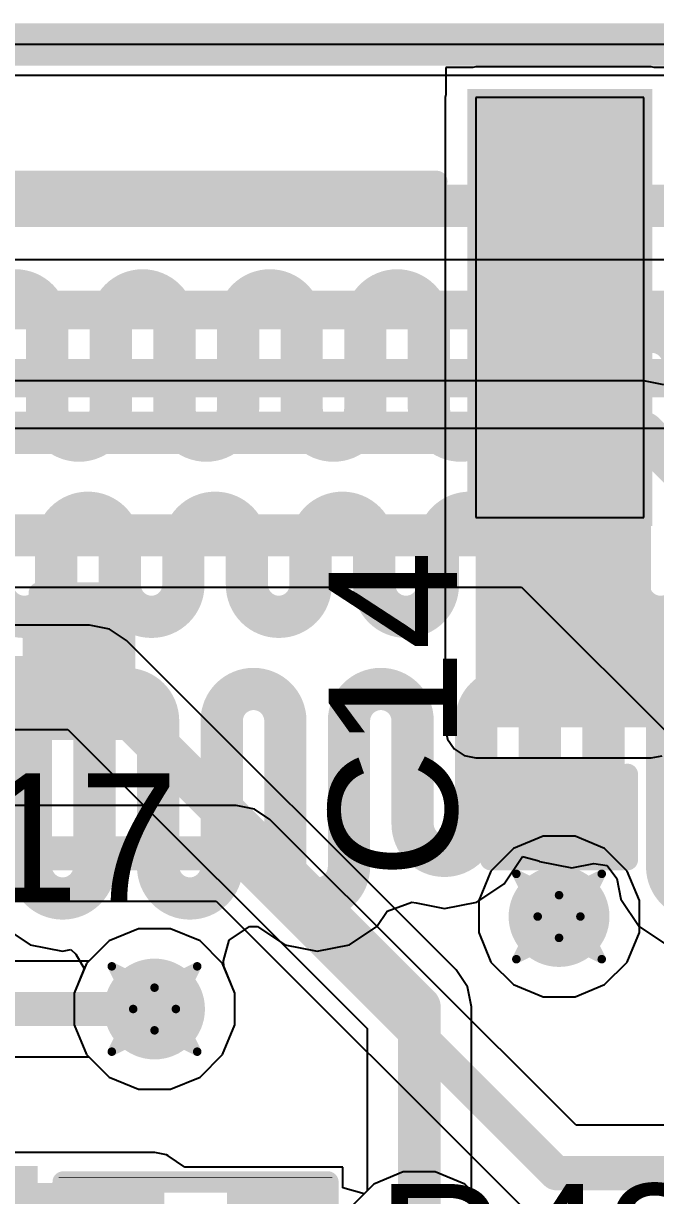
# Model space of a CAD drawing. Header units: inches. Extents: x -3 to 289, y -11 to 89.
# Drawn here: x 84.89 to 88.65, y 28.95 to 35.92 of the extents above; entities that cross this region are included whole.
import ezdxf

# ---------------------------------------------------------------- set-up
doc = ezdxf.new("R2010")
doc.units = ezdxf.units.IN
for name, color, linetype in [('Bottom Layer', 5, 'Continuous'), ('Drill Drawing', 1, 'Continuous'), ('Layer 1', 16, 'Continuous'), ('Layer 2', 76, 'Continuous'), ('Top Layer', 1, 'Continuous'), ('Top Overlay', 2, 'Continuous'), ('Top Paste', 8, 'Continuous'), ('Top Solder', 216, 'Continuous'), ('Via Holes', 16, 'Continuous')]:
    doc.layers.add(name, color=color, linetype=linetype)
doc.styles.add('Arial', font='', dxfattribs={"height": 0.2})
doc.styles.get('Arial').set_extended_font_data('Arial')

# ---------------------------------------------------------------- blocks, each defined once
blk = doc.blocks.new('SSSS711403_17')
at = {"layer": 'Top Layer'}
blk.add_hatch(color=1, dxfattribs=at).paths.add_polyline_path([(-2.5, 3.125), (-1.5, 3.125), (-1.5, 0.625), (-2.5, 0.625)])
at = {"layer": 'Top Solder'}
blk.add_hatch(color=216, dxfattribs=at).paths.add_polyline_path([(-2.5508, 3.1758), (-1.4492, 3.1758), (-1.4492, 0.5742), (-2.5508, 0.5742)])
at = {"layer": 'Top Overlay'}
blk.add_lwpolyline([(1.2689, 1.125, 0.127, 0.127, 0), (-1.2689, 1.125, 0.127, 0.127, 0)], format="xyseb", dxfattribs=at)
blk.add_lwpolyline([(-1.3006, 1.125, 0.0635, 0.0635, 1), (-1.2371, 1.125, 0.0635, 0.0635, 1)], format="xyseb", close=True, dxfattribs=at)
at = {"layer": 'Top Paste'}
for p, q in [((-2.5, 3.1249), (-2.5, 3.1249)), ((-2.5, 3.1249), (-2.5, 0.6249)), ((-1.5, 3.1249), (-2.5, 3.1249)), ((-1.5, 0.6249), (-1.5, 3.1249)), ((-2.5, 0.6249), (-1.5, 0.6249))]:
    blk.add_line(p, q, dxfattribs=at)
blk = doc.blocks.new('R___0402_26')
at = {"layer": 'Top Layer'}
for points in [[(-0.6985, -0.3175), (-0.6985, 0.3175), (-0.2413, 0.3175), (-0.2413, -0.3175)], [(0.2413, -0.3175), (0.2413, 0.3175), (0.6985, 0.3175), (0.6985, -0.3175)]]:
    blk.add_hatch(color=1, dxfattribs=at).paths.add_polyline_path(points)
at = {"layer": 'Top Paste'}
for points in [[(-0.6985, -0.3175), (-0.6985, 0.3175), (-0.2413, 0.3175), (-0.2413, -0.3175)], [(0.2413, -0.3175), (0.2413, 0.3175), (0.6985, 0.3175), (0.6985, -0.3175)]]:
    blk.add_hatch(color=8, dxfattribs=at).paths.add_polyline_path(points)
at = {"layer": 'Top Solder'}
for points in [[(-0.7535, -0.3725), (-0.7535, 0.3725), (-0.1863, 0.3725), (-0.1863, -0.3725)], [(0.1863, -0.3725), (0.1863, 0.3725), (0.7535, 0.3725), (0.7535, -0.3725)]]:
    blk.add_hatch(color=216, dxfattribs=at).paths.add_polyline_path(points)
at = {"layer": 'Top Overlay'}
for points in [[(-0.7874, 0.4064, 0.127, 0.127, 0), (-0.7874, -0.4064, 0.127, 0.127, 0)], [(0.7874, 0.4064, 0.127, 0.127, 0), (-0.7874, 0.4064, 0.127, 0.127, 0)], [(0.7874, 0.4064, 0.127, 0.127, 0), (0.7874, -0.4064, 0.127, 0.127, 0)], [(0.7874, -0.4064, 0.127, 0.127, 0), (-0.7874, -0.4064, 0.127, 0.127, 0)], [(0.8128, -0.4318, 0.00323, 0.00323, 0), (-0.8128, -0.4318, 0.00323, 0.00323, 0)]]:
    blk.add_lwpolyline(points, format="xyseb", dxfattribs=at)
for points in [[(-0.8191, 0.4064, 0.0635, 0.0635, 1), (-0.7556, 0.4064, 0.0635, 0.0635, 1)], [(-0.8191, 0.4064, 0.0635, 0.0635, 1), (-0.7556, 0.4064, 0.0635, 0.0635, 1)], [(0.7556, 0.4064, 0.0635, 0.0635, 1), (0.8191, 0.4064, 0.0635, 0.0635, 1)], [(0.7556, 0.4064, 0.0635, 0.0635, 1), (0.8191, 0.4064, 0.0635, 0.0635, 1)], [(-0.8191, -0.4064, 0.0635, 0.0635, 1), (-0.7556, -0.4064, 0.0635, 0.0635, 1)], [(-0.8191, -0.4064, 0.0635, 0.0635, 1), (-0.7556, -0.4064, 0.0635, 0.0635, 1)], [(0.7556, -0.4064, 0.0635, 0.0635, 1), (0.8191, -0.4064, 0.0635, 0.0635, 1)], [(0.7556, -0.4064, 0.0635, 0.0635, 1), (0.8191, -0.4064, 0.0635, 0.0635, 1)], [(-0.8136, -0.4318, 0.00161, 0.00161, 1), (-0.812, -0.4318, 0.00161, 0.00161, 1)], [(0.812, -0.4318, 0.00161, 0.00161, 1), (0.8136, -0.4318, 0.00161, 0.00161, 1)]]:
    blk.add_lwpolyline(points, format="xyseb", close=True, dxfattribs=at)
blk = doc.blocks.new('IND_0603__1608_M_______89')
at = {"layer": 'Top Layer'}
for points in [[(-1, 0.4), (-0.4, 0.4), (-0.4, -0.4), (-1, -0.4)], [(0.4, 0.4), (1, 0.4), (1, -0.4), (0.4, -0.4)]]:
    blk.add_hatch(color=1, dxfattribs=at).paths.add_polyline_path(points)
at = {"layer": 'Top Paste'}
for points in [[(-1, 0.4), (-0.4, 0.4), (-0.4, -0.4), (-1, -0.4)], [(0.4, 0.4), (1, 0.4), (1, -0.4), (0.4, -0.4)]]:
    blk.add_hatch(color=8, dxfattribs=at).paths.add_polyline_path(points)
at = {"layer": 'Top Solder'}
for points in [[(-1.1016, 0.5016), (-0.2984, 0.5016), (-0.2984, -0.5016), (-1.1016, -0.5016)], [(0.2984, 0.5016), (1.1016, 0.5016), (1.1016, -0.5016), (0.2984, -0.5016)]]:
    blk.add_hatch(color=216, dxfattribs=at).paths.add_polyline_path(points)
at = {"layer": 'Top Overlay'}
for points in [[(-0.2032, 0.4572, 0.127, 0.127, 0), (0.2286, 0.4572, 0.127, 0.127, 0)], [(-0.2032, -0.4572, 0.127, 0.127, 0), (0.2286, -0.4572, 0.127, 0.127, 0)]]:
    blk.add_lwpolyline(points, format="xyseb", dxfattribs=at)
for points in [[(-0.2349, 0.4572, 0.0635, 0.0635, 1), (-0.1714, 0.4572, 0.0635, 0.0635, 1)], [(0.1968, 0.4572, 0.0635, 0.0635, 1), (0.2604, 0.4572, 0.0635, 0.0635, 1)], [(-0.2349, -0.4572, 0.0635, 0.0635, 1), (-0.1714, -0.4572, 0.0635, 0.0635, 1)], [(0.1968, -0.4572, 0.0635, 0.0635, 1), (0.2604, -0.4572, 0.0635, 0.0635, 1)]]:
    blk.add_lwpolyline(points, format="xyseb", close=True, dxfattribs=at)
blk = doc.blocks.new('C___0402_136')
at = {"layer": 'Top Layer'}
for points in [[(-0.6985, -0.3175), (-0.6985, 0.3175), (-0.2413, 0.3175), (-0.2413, -0.3175)], [(0.2413, -0.3175), (0.2413, 0.3175), (0.6985, 0.3175), (0.6985, -0.3175)]]:
    blk.add_hatch(color=1, dxfattribs=at).paths.add_polyline_path(points)
at = {"layer": 'Top Paste'}
for points in [[(-0.6985, -0.3175), (-0.6985, 0.3175), (-0.2413, 0.3175), (-0.2413, -0.3175)], [(0.2413, -0.3175), (0.2413, 0.3175), (0.6985, 0.3175), (0.6985, -0.3175)]]:
    blk.add_hatch(color=8, dxfattribs=at).paths.add_polyline_path(points)
at = {"layer": 'Top Solder'}
for points in [[(-0.7585, -0.3775), (-0.7585, 0.3775), (-0.1813, 0.3775), (-0.1813, -0.3775)], [(0.1813, -0.3775), (0.1813, 0.3775), (0.7585, 0.3775), (0.7585, -0.3775)]]:
    blk.add_hatch(color=216, dxfattribs=at).paths.add_polyline_path(points)
at = {"layer": 'Top Overlay'}
for points in [[(-0.2794, 0.4064, 0.127, 0.127, 0), (-0.7874, 0.4064, 0.127, 0.127, 0)], [(-0.7874, 0.4064, 0.127, 0.127, 0), (-0.7874, -0.4064, 0.127, 0.127, 0)], [(0.7874, 0.4064, 0.127, 0.127, 0), (0.2794, 0.4064, 0.127, 0.127, 0)], [(0.7874, 0.4064, 0.127, 0.127, 0), (0.7874, -0.4064, 0.127, 0.127, 0)], [(-0.2794, -0.4064, 0.127, 0.127, 0), (-0.7874, -0.4064, 0.127, 0.127, 0)], [(0.7874, -0.4064, 0.127, 0.127, 0), (0.2794, -0.4064, 0.127, 0.127, 0)]]:
    blk.add_lwpolyline(points, format="xyseb", dxfattribs=at)
for points in [[(-0.8191, 0.4064, 0.0635, 0.0635, 1), (-0.7556, 0.4064, 0.0635, 0.0635, 1)], [(-0.8191, 0.4064, 0.0635, 0.0635, 1), (-0.7556, 0.4064, 0.0635, 0.0635, 1)], [(-0.3111, 0.4064, 0.0635, 0.0635, 1), (-0.2477, 0.4064, 0.0635, 0.0635, 1)], [(0.2477, 0.4064, 0.0635, 0.0635, 1), (0.3111, 0.4064, 0.0635, 0.0635, 1)], [(0.7556, 0.4064, 0.0635, 0.0635, 1), (0.8191, 0.4064, 0.0635, 0.0635, 1)], [(0.7556, 0.4064, 0.0635, 0.0635, 1), (0.8191, 0.4064, 0.0635, 0.0635, 1)], [(-0.8191, -0.4064, 0.0635, 0.0635, 1), (-0.7556, -0.4064, 0.0635, 0.0635, 1)], [(-0.8191, -0.4064, 0.0635, 0.0635, 1), (-0.7556, -0.4064, 0.0635, 0.0635, 1)], [(-0.3111, -0.4064, 0.0635, 0.0635, 1), (-0.2477, -0.4064, 0.0635, 0.0635, 1)], [(0.2477, -0.4064, 0.0635, 0.0635, 1), (0.3111, -0.4064, 0.0635, 0.0635, 1)], [(0.7556, -0.4064, 0.0635, 0.0635, 1), (0.8191, -0.4064, 0.0635, 0.0635, 1)], [(0.7556, -0.4064, 0.0635, 0.0635, 1), (0.8191, -0.4064, 0.0635, 0.0635, 1)]]:
    blk.add_lwpolyline(points, format="xyseb", close=True, dxfattribs=at)
blk = doc.blocks.new('C___0402_138')
at = {"layer": 'Top Layer'}
for points in [[(-0.6985, -0.3175), (-0.6985, 0.3175), (-0.2413, 0.3175), (-0.2413, -0.3175)], [(0.2413, -0.3175), (0.2413, 0.3175), (0.6985, 0.3175), (0.6985, -0.3175)]]:
    blk.add_hatch(color=1, dxfattribs=at).paths.add_polyline_path(points)
at = {"layer": 'Top Paste'}
for points in [[(-0.6985, -0.3175), (-0.6985, 0.3175), (-0.2413, 0.3175), (-0.2413, -0.3175)], [(0.2413, -0.3175), (0.2413, 0.3175), (0.6985, 0.3175), (0.6985, -0.3175)]]:
    blk.add_hatch(color=8, dxfattribs=at).paths.add_polyline_path(points)
at = {"layer": 'Top Solder'}
for points in [[(-0.7585, -0.3775), (-0.7585, 0.3775), (-0.1813, 0.3775), (-0.1813, -0.3775)], [(0.1813, -0.3775), (0.1813, 0.3775), (0.7585, 0.3775), (0.7585, -0.3775)]]:
    blk.add_hatch(color=216, dxfattribs=at).paths.add_polyline_path(points)
at = {"layer": 'Top Overlay'}
for points in [[(-0.7874, 0.4064, 0.127, 0.127, 0), (-0.2794, 0.4064, 0.127, 0.127, 0)], [(-0.7874, 0.4064, 0.127, 0.127, 0), (-0.7874, -0.4064, 0.127, 0.127, 0)], [(0.2794, 0.4064, 0.127, 0.127, 0), (0.7874, 0.4064, 0.127, 0.127, 0)], [(0.7874, 0.4064, 0.127, 0.127, 0), (0.7874, -0.4064, 0.127, 0.127, 0)], [(-0.7874, -0.4064, 0.127, 0.127, 0), (-0.2794, -0.4064, 0.127, 0.127, 0)], [(0.2794, -0.4064, 0.127, 0.127, 0), (0.7874, -0.4064, 0.127, 0.127, 0)]]:
    blk.add_lwpolyline(points, format="xyseb", dxfattribs=at)
for points in [[(-0.8191, 0.4064, 0.0635, 0.0635, 1), (-0.7556, 0.4064, 0.0635, 0.0635, 1)], [(-0.8191, 0.4064, 0.0635, 0.0635, 1), (-0.7556, 0.4064, 0.0635, 0.0635, 1)], [(-0.3111, 0.4064, 0.0635, 0.0635, 1), (-0.2477, 0.4064, 0.0635, 0.0635, 1)], [(0.2477, 0.4064, 0.0635, 0.0635, 1), (0.3111, 0.4064, 0.0635, 0.0635, 1)], [(0.7556, 0.4064, 0.0635, 0.0635, 1), (0.8191, 0.4064, 0.0635, 0.0635, 1)], [(0.7556, 0.4064, 0.0635, 0.0635, 1), (0.8191, 0.4064, 0.0635, 0.0635, 1)], [(-0.8191, -0.4064, 0.0635, 0.0635, 1), (-0.7556, -0.4064, 0.0635, 0.0635, 1)], [(-0.8191, -0.4064, 0.0635, 0.0635, 1), (-0.7556, -0.4064, 0.0635, 0.0635, 1)], [(-0.3111, -0.4064, 0.0635, 0.0635, 1), (-0.2477, -0.4064, 0.0635, 0.0635, 1)], [(0.2477, -0.4064, 0.0635, 0.0635, 1), (0.3111, -0.4064, 0.0635, 0.0635, 1)], [(0.7556, -0.4064, 0.0635, 0.0635, 1), (0.8191, -0.4064, 0.0635, 0.0635, 1)], [(0.7556, -0.4064, 0.0635, 0.0635, 1), (0.8191, -0.4064, 0.0635, 0.0635, 1)]]:
    blk.add_lwpolyline(points, format="xyseb", close=True, dxfattribs=at)

msp = doc.modelspace()

# ---------------------------------------------------------------- hatches: boundary and pattern name
at = {"layer": 'Bottom Layer'}
h = msp.add_hatch(color=5, dxfattribs=at)
edge = h.paths.add_edge_path()
edge.add_arc((88.0777, 30.6065), 0.3, 0, 360)
h = msp.add_hatch(color=5, dxfattribs=at)
edge = h.paths.add_edge_path()
edge.add_arc((85.6716, 30.056), 0.3, 0, 360)
at = {"layer": 'Layer 1'}
h = msp.add_hatch(color=16, dxfattribs=at)
edge = h.paths.add_edge_path()
edge.add_arc((88.0777, 30.6065), 0.3, 0, 360)
h = msp.add_hatch(color=16, dxfattribs=at)
edge = h.paths.add_edge_path()
edge.add_arc((85.6716, 30.056), 0.3, 0, 360)
at = {"layer": 'Layer 2'}
h = msp.add_hatch(color=76, dxfattribs=at)
edge = h.paths.add_edge_path()
edge.add_arc((88.0777, 30.6065), 0.3, 0, 360)
h = msp.add_hatch(color=76, dxfattribs=at)
edge = h.paths.add_edge_path()
edge.add_arc((85.6716, 30.056), 0.3, 0, 360)
at = {"layer": 'Top Layer'}
for points in [[(87.5821, 31.7322), (88.6255, 31.7322), (88.6255, 35.4816), (87.5821, 35.4816)], [(87.8072, 31.7451), (89.7222, 31.7451), (89.7222, 32.5071), (87.8072, 32.5071)], [(85.6743, 29.0201), (84.343, 29.0201), (84.343, 28.2137), (85.6743, 28.2137)]]:
    msp.add_hatch(color=1, dxfattribs=at).paths.add_polyline_path(points)
h = msp.add_hatch(color=1, dxfattribs=at)
edge = h.paths.add_edge_path()
edge.add_arc((88.0777, 30.6065), 0.3, 0, 360)
h = msp.add_hatch(color=1, dxfattribs=at)
edge = h.paths.add_edge_path()
edge.add_arc((85.6716, 30.056), 0.3, 0, 360)
at = {"layer": 'Via Holes'}
h = msp.add_hatch(color=7, dxfattribs=at)
edge = h.paths.add_edge_path()
edge.add_arc((88.0777, 30.6065), 0.15, 0, 360)
h = msp.add_hatch(color=7, dxfattribs=at)
edge = h.paths.add_edge_path()
edge.add_arc((85.6716, 30.056), 0.15, 0, 360)

# ---------------------------------------------------------------- linework, layer by layer
at = {"layer": 'Bottom Layer'}
for p, q in [((91.4261, 34.5145), (83.8174, 34.5145)), ((83.8174, 33.5125), (91.7178, 33.5125)), ((85.2854, 32.3407), (83.8174, 32.3407)), ((85.4044, 32.317), (85.2854, 32.3407)), ((85.5052, 32.2497), (85.4044, 32.317)), ((87.4661, 30.2887), (85.5052, 32.2497)), ((83.8174, 31.7191), (85.1567, 31.7191)), ((85.1567, 31.7191), (86.9356, 29.9402)), ((87.9826, 31.0843), (87.807, 31.0115)), ((88.1727, 31.0843), (87.9826, 31.0843)), ((88.3483, 31.0115), (88.1727, 31.0843)), ((87.807, 31.0115), (87.6726, 30.8771)), ((88.4827, 30.8771), (88.3483, 31.0115)), ((87.6726, 30.8771), (87.5999, 30.7015)), ((88.5555, 30.7015), (88.4827, 30.8771)), ((87.5999, 30.7015), (87.5999, 30.5114)), ((88.5555, 30.5114), (88.5555, 30.7015)), ((87.5999, 30.5114), (87.6726, 30.3358)), ((88.4827, 30.3358), (88.5555, 30.5114)), ((87.5335, 30.1879), (87.4661, 30.2887)), ((87.6726, 30.3358), (87.807, 30.2014)), ((88.3483, 30.2014), (88.4827, 30.3358)), ((87.5571, 30.069), (87.5335, 30.1879)), ((87.807, 30.2014), (87.9826, 30.1287)), ((88.1727, 30.1287), (88.3483, 30.2014)), ((87.5571, 28.9731), (87.5571, 30.069)), ((87.9826, 30.1287), (88.1727, 30.1287)), ((86.9356, 29.9402), (86.9356, 28.9731)), ((86.9356, 28.9731), (86.8413, 28.8788)), ((87.6514, 28.8788), (87.5571, 28.9731))]:
    msp.add_line(p, q, dxfattribs=at)
for points in [[(68.9834, 34.2167, 0.2286, 0.2286, 0), (91.5495, 34.2167, 0.2286, 0.2286, 0)], [(68.8151, 33.8103, 0.2286, 0.2286, 0), (91.7178, 33.8103, 0.2286, 0.2286, 0)], [(65.4948, 32.0299, 0.254, 0.254, 0), (85.2854, 32.0299, 0.254, 0.254, 0)], [(85.2854, 32.0299, 0.254, 0.254, 0), (87.2464, 30.069, 0.254, 0.254, 0)], [(87.2464, 28.6082, 0.254, 0.254, 0), (87.2464, 30.069, 0.254, 0.254, 0)]]:
    msp.add_lwpolyline(points, format="xyseb", dxfattribs=at)
for points in [[(85.2219, 32.0299, 0.127, 0.127, 1), (85.3489, 32.0299, 0.127, 0.127, 1)], [(85.2219, 32.0299, 0.127, 0.127, 1), (85.3489, 32.0299, 0.127, 0.127, 1)], [(87.1829, 30.069, 0.127, 0.127, 1), (87.3099, 30.069, 0.127, 0.127, 1)], [(87.1829, 30.069, 0.127, 0.127, 1), (87.3099, 30.069, 0.127, 0.127, 1)]]:
    msp.add_lwpolyline(points, format="xyseb", close=True, dxfattribs=at)
at = {"layer": 'Drill Drawing'}
for points in [[(87.8237, 30.8605, 0.0508, 0.0508, 0), (88.0777, 30.7335, 0.0508, 0.0508, 0)], [(87.8237, 30.8605, 0.0508, 0.0508, 0), (87.9507, 30.6065, 0.0508, 0.0508, 0)], [(88.0777, 30.7335, 0.0508, 0.0508, 0), (88.3317, 30.8605, 0.0508, 0.0508, 0)], [(88.2047, 30.6065, 0.0508, 0.0508, 0), (88.3317, 30.8605, 0.0508, 0.0508, 0)], [(87.8237, 30.3525, 0.0508, 0.0508, 0), (87.9507, 30.6065, 0.0508, 0.0508, 0)], [(88.2047, 30.6065, 0.0508, 0.0508, 0), (88.3317, 30.3525, 0.0508, 0.0508, 0)], [(87.8237, 30.3525, 0.0508, 0.0508, 0), (88.0777, 30.4795, 0.0508, 0.0508, 0)], [(88.0777, 30.4795, 0.0508, 0.0508, 0), (88.3317, 30.3525, 0.0508, 0.0508, 0)], [(85.4176, 30.31, 0.0508, 0.0508, 0), (85.6716, 30.183, 0.0508, 0.0508, 0)], [(85.4176, 30.31, 0.0508, 0.0508, 0), (85.5446, 30.056, 0.0508, 0.0508, 0)], [(85.6716, 30.183, 0.0508, 0.0508, 0), (85.9256, 30.31, 0.0508, 0.0508, 0)], [(85.7986, 30.056, 0.0508, 0.0508, 0), (85.9256, 30.31, 0.0508, 0.0508, 0)], [(85.4176, 29.802, 0.0508, 0.0508, 0), (85.5446, 30.056, 0.0508, 0.0508, 0)], [(85.7986, 30.056, 0.0508, 0.0508, 0), (85.9256, 29.802, 0.0508, 0.0508, 0)], [(85.4176, 29.802, 0.0508, 0.0508, 0), (85.6716, 29.929, 0.0508, 0.0508, 0)], [(85.6716, 29.929, 0.0508, 0.0508, 0), (85.9256, 29.802, 0.0508, 0.0508, 0)]]:
    msp.add_lwpolyline(points, format="xyseb", dxfattribs=at)
for points in [[(87.811, 30.8605, 0.0254, 0.0254, 1), (87.8364, 30.8605, 0.0254, 0.0254, 1)], [(87.811, 30.8605, 0.0254, 0.0254, 1), (87.8364, 30.8605, 0.0254, 0.0254, 1)], [(88.319, 30.8605, 0.0254, 0.0254, 1), (88.3444, 30.8605, 0.0254, 0.0254, 1)], [(88.319, 30.8605, 0.0254, 0.0254, 1), (88.3444, 30.8605, 0.0254, 0.0254, 1)], [(88.065, 30.7335, 0.0254, 0.0254, 1), (88.0904, 30.7335, 0.0254, 0.0254, 1)], [(88.065, 30.7335, 0.0254, 0.0254, 1), (88.0904, 30.7335, 0.0254, 0.0254, 1)], [(87.938, 30.6065, 0.0254, 0.0254, 1), (87.9634, 30.6065, 0.0254, 0.0254, 1)], [(87.938, 30.6065, 0.0254, 0.0254, 1), (87.9634, 30.6065, 0.0254, 0.0254, 1)], [(88.192, 30.6065, 0.0254, 0.0254, 1), (88.2174, 30.6065, 0.0254, 0.0254, 1)], [(88.192, 30.6065, 0.0254, 0.0254, 1), (88.2174, 30.6065, 0.0254, 0.0254, 1)], [(88.065, 30.4795, 0.0254, 0.0254, 1), (88.0904, 30.4795, 0.0254, 0.0254, 1)], [(88.065, 30.4795, 0.0254, 0.0254, 1), (88.0904, 30.4795, 0.0254, 0.0254, 1)], [(87.811, 30.3525, 0.0254, 0.0254, 1), (87.8364, 30.3525, 0.0254, 0.0254, 1)], [(87.811, 30.3525, 0.0254, 0.0254, 1), (87.8364, 30.3525, 0.0254, 0.0254, 1)], [(88.319, 30.3525, 0.0254, 0.0254, 1), (88.3444, 30.3525, 0.0254, 0.0254, 1)], [(88.319, 30.3525, 0.0254, 0.0254, 1), (88.3444, 30.3525, 0.0254, 0.0254, 1)], [(85.4049, 30.31, 0.0254, 0.0254, 1), (85.4303, 30.31, 0.0254, 0.0254, 1)], [(85.4049, 30.31, 0.0254, 0.0254, 1), (85.4303, 30.31, 0.0254, 0.0254, 1)], [(85.9129, 30.31, 0.0254, 0.0254, 1), (85.9383, 30.31, 0.0254, 0.0254, 1)], [(85.9129, 30.31, 0.0254, 0.0254, 1), (85.9383, 30.31, 0.0254, 0.0254, 1)], [(85.6589, 30.183, 0.0254, 0.0254, 1), (85.6843, 30.183, 0.0254, 0.0254, 1)], [(85.6589, 30.183, 0.0254, 0.0254, 1), (85.6843, 30.183, 0.0254, 0.0254, 1)], [(85.5319, 30.056, 0.0254, 0.0254, 1), (85.5573, 30.056, 0.0254, 0.0254, 1)], [(85.5319, 30.056, 0.0254, 0.0254, 1), (85.5573, 30.056, 0.0254, 0.0254, 1)], [(85.7859, 30.056, 0.0254, 0.0254, 1), (85.8113, 30.056, 0.0254, 0.0254, 1)], [(85.7859, 30.056, 0.0254, 0.0254, 1), (85.8113, 30.056, 0.0254, 0.0254, 1)], [(85.6589, 29.929, 0.0254, 0.0254, 1), (85.6843, 29.929, 0.0254, 0.0254, 1)], [(85.6589, 29.929, 0.0254, 0.0254, 1), (85.6843, 29.929, 0.0254, 0.0254, 1)], [(85.4049, 29.802, 0.0254, 0.0254, 1), (85.4303, 29.802, 0.0254, 0.0254, 1)], [(85.4049, 29.802, 0.0254, 0.0254, 1), (85.4303, 29.802, 0.0254, 0.0254, 1)], [(85.9129, 29.802, 0.0254, 0.0254, 1), (85.9383, 29.802, 0.0254, 0.0254, 1)], [(85.9129, 29.802, 0.0254, 0.0254, 1), (85.9383, 29.802, 0.0254, 0.0254, 1)]]:
    msp.add_lwpolyline(points, format="xyseb", close=True, dxfattribs=at)
at = {"layer": 'Layer 1'}
for p, q in [((87.7512, 30.8014), (87.8601, 30.9644)), ((87.8601, 30.9644), (87.9568, 30.9376)), ((87.9568, 30.9376), (87.9606, 30.935)), ((87.9606, 30.935), (88.1529, 30.8968)), ((88.1529, 30.8968), (88.2841, 30.9229)), ((88.2841, 30.9229), (88.3635, 30.9104)), ((88.3635, 30.9104), (88.4213, 30.8332)), ((87.5882, 30.6925), (87.7512, 30.8014)), ((88.4213, 30.8332), (88.4456, 30.7107)), ((88.4456, 30.7107), (88.5545, 30.5477)), ((86.9943, 30.5477), (87.0553, 30.639)), ((87.0553, 30.639), (87.203, 30.6923)), ((87.203, 30.6923), (87.2281, 30.6877)), ((87.2281, 30.6877), (87.3959, 30.6543)), ((87.3959, 30.6543), (87.5882, 30.6925)), ((84.7699, 30.5477), (84.9329, 30.4388)), ((86.1161, 30.4667), (86.2374, 30.5477)), ((86.2374, 30.5477), (86.2838, 30.5477)), ((86.2838, 30.5477), (86.4468, 30.4388)), ((86.8313, 30.4388), (86.9943, 30.5477)), ((88.5545, 30.5477), (88.7175, 30.4388)), ((84.9329, 30.4388), (85.1252, 30.4006)), ((86.081, 30.342), (86.1161, 30.4667)), ((86.4468, 30.4388), (86.639, 30.4006)), ((86.639, 30.4006), (86.8313, 30.4388)), ((85.1252, 30.4006), (85.1742, 30.4103)), ((85.1742, 30.4103), (85.2038, 30.3834)), ((85.2038, 30.3834), (85.2541, 30.2967)), ((85.2541, 30.2967), (85.1938, 30.151)), ((86.0831, 30.3111), (86.081, 30.342)), ((86.1494, 30.151), (86.0831, 30.3111)), ((85.1938, 30.151), (85.1938, 29.9609)), ((86.1494, 29.9609), (86.1494, 30.151)), ((85.1938, 29.9609), (85.2665, 29.7853)), ((86.0766, 29.7853), (86.1494, 29.9609)), ((85.2665, 29.7853), (85.4009, 29.6509)), ((85.9422, 29.6509), (86.0766, 29.7853)), ((85.4009, 29.6509), (85.5765, 29.5782)), ((85.7666, 29.5782), (85.9422, 29.6509)), ((85.5765, 29.5782), (85.7666, 29.5782)), ((87.1513, 29.086), (86.9757, 29.0132)), ((87.3414, 29.086), (87.1513, 29.086)), ((87.517, 29.0132), (87.3414, 29.086)), ((86.9757, 29.0132), (86.8413, 28.8788)), ((87.6514, 28.8788), (87.517, 29.0132))]:
    msp.add_line(p, q, dxfattribs=at)
for points in [[(77.3404, 35.7964, 0.2515, 0.2515, 0), (94.5882, 35.7964, 0.2515, 0.2515, 0)], [(79.9617, 34.8363, 0.2515, 0.2515, 0), (90.1713, 34.8363, 0.2515, 0.2515, 0)], [(84.6546, 34.1442, 0.2515, 0.2515, -1), (85.0331, 34.1442, 0.2515, 0.2515, 0)], [(85.4116, 34.1442, 0.2515, 0.2515, -1), (85.79, 34.1442, 0.2515, 0.2515, 0)], [(86.1685, 34.1442, 0.2515, 0.2515, -1), (86.5469, 34.1442, 0.2515, 0.2515, 0)], [(86.9254, 34.1442, 0.2515, 0.2515, -1), (87.3039, 34.1442, 0.2515, 0.2515, 0)], [(87.6823, 34.1442, 0.2515, 0.2515, -1), (88.0608, 34.1442, 0.2515, 0.2515, 0)], [(85.0331, 33.6282, 0.2515, 0.2515, 0), (85.0331, 34.1442, 0.2515, 0.2515, 0)], [(85.4116, 33.6282, 0.2515, 0.2515, 0), (85.4116, 34.1442, 0.2515, 0.2515, 0)], [(85.79, 33.6282, 0.2515, 0.2515, 0), (85.79, 34.1442, 0.2515, 0.2515, 0)], [(86.1685, 33.6282, 0.2515, 0.2515, 0), (86.1685, 34.1442, 0.2515, 0.2515, 0)], [(86.5469, 33.6282, 0.2515, 0.2515, 0), (86.5469, 34.1442, 0.2515, 0.2515, 0)], [(86.9254, 33.6282, 0.2515, 0.2515, 0), (86.9254, 34.1442, 0.2515, 0.2515, 0)], [(87.3039, 33.6282, 0.2515, 0.2515, 0), (87.3039, 34.1442, 0.2515, 0.2515, 0)], [(87.6823, 33.6282, 0.2515, 0.2515, 0), (87.6823, 34.1442, 0.2515, 0.2515, 0)], [(88.0608, 33.8541, 0.2515, 0.2515, 0), (88.0608, 34.1442, 0.2515, 0.2515, 0)], [(88.4392, 33.8981, 0.2515, 0.2515, -1), (88.8177, 33.8981, 0.2515, 0.2515, 0)], [(88.4392, 33.8541, 0.2515, 0.2515, -1), (88.0608, 33.8541, 0.2515, 0.2515, 0)], [(88.4392, 33.8541, 0.2515, 0.2515, 0), (88.4392, 33.8981, 0.2515, 0.2515, 0)], [(85.4116, 33.6282, 0.2515, 0.2515, -1), (85.0331, 33.6282, 0.2515, 0.2515, 0)], [(86.1685, 33.6282, 0.2515, 0.2515, -1), (85.79, 33.6282, 0.2515, 0.2515, 0)], [(86.9254, 33.6282, 0.2515, 0.2515, -1), (86.5469, 33.6282, 0.2515, 0.2515, 0)], [(87.6823, 33.6282, 0.2515, 0.2515, -1), (87.3039, 33.6282, 0.2515, 0.2515, 0)], [(88.1138, 32.9401, 0.2515, 0.2515, -1), (88.4922, 32.9401, 0.2515, 0.2515, 0)], [(85.0861, 32.8205, 0.2515, 0.2515, -1), (85.4646, 32.8205, 0.2515, 0.2515, 0)], [(85.843, 32.8205, 0.2515, 0.2515, -1), (86.2215, 32.8205, 0.2515, 0.2515, 0)], [(86.5999, 32.8205, 0.2515, 0.2515, -1), (86.9784, 32.8205, 0.2515, 0.2515, 0)], [(87.3569, 32.8205, 0.2515, 0.2515, -1), (87.7353, 32.8205, 0.2515, 0.2515, 0)], [(88.1138, 32.5795, 0.2515, 0.2515, 0), (88.1138, 32.9401, 0.2515, 0.2515, 0)], [(88.4922, 32.5795, 0.2515, 0.2515, 0), (88.4922, 32.9401, 0.2515, 0.2515, 0)], [(85.0861, 32.5795, 0.2515, 0.2515, 0), (85.0861, 32.8205, 0.2515, 0.2515, 0)], [(85.4646, 32.5795, 0.2515, 0.2515, 0), (85.4646, 32.8205, 0.2515, 0.2515, 0)], [(85.843, 32.5795, 0.2515, 0.2515, 0), (85.843, 32.8205, 0.2515, 0.2515, 0)], [(86.2215, 32.5795, 0.2515, 0.2515, 0), (86.2215, 32.8205, 0.2515, 0.2515, 0)], [(86.5999, 32.5795, 0.2515, 0.2515, 0), (86.5999, 32.8205, 0.2515, 0.2515, 0)], [(86.9784, 32.5795, 0.2515, 0.2515, 0), (86.9784, 32.8205, 0.2515, 0.2515, 0)], [(87.3569, 32.5795, 0.2515, 0.2515, 0), (87.3569, 32.8205, 0.2515, 0.2515, 0)], [(87.7353, 32.5795, 0.2515, 0.2515, 0), (87.7353, 32.8205, 0.2515, 0.2515, 0)], [(85.0861, 32.5795, 0.2515, 0.2515, -1), (84.7076, 32.5795, 0.2515, 0.2515, 0)], [(85.843, 32.5795, 0.2515, 0.2515, -1), (85.4646, 32.5795, 0.2515, 0.2515, 0)], [(86.5999, 32.5795, 0.2515, 0.2515, -1), (86.2215, 32.5795, 0.2515, 0.2515, 0)], [(87.3569, 32.5795, 0.2515, 0.2515, -1), (86.9784, 32.5795, 0.2515, 0.2515, 0)], [(88.1138, 32.5795, 0.2515, 0.2515, -1), (87.7353, 32.5795, 0.2515, 0.2515, 0)], [(88.8707, 32.5795, 0.2515, 0.2515, -1), (88.4922, 32.5795, 0.2515, 0.2515, 0)], [(84.5575, 31.7717, 0.2515, 0.2515, -1), (84.936, 31.7717, 0.2515, 0.2515, 0)], [(85.3144, 31.7717, 0.2515, 0.2515, -1), (85.6929, 31.7717, 0.2515, 0.2515, 0)], [(86.0713, 31.7717, 0.2515, 0.2515, -1), (86.4498, 31.7717, 0.2515, 0.2515, 0)], [(86.8283, 31.7717, 0.2515, 0.2515, -1), (87.2067, 31.7717, 0.2515, 0.2515, 0)], [(87.5852, 31.7717, 0.2515, 0.2515, -1), (87.9636, 31.7717, 0.2515, 0.2515, 0)], [(88.3421, 31.7717, 0.2515, 0.2515, -1), (88.7206, 31.7717, 0.2515, 0.2515, 0)], [(84.936, 30.903, 0.2515, 0.2515, 0), (84.936, 31.7717, 0.2515, 0.2515, 0)], [(85.3144, 30.903, 0.2515, 0.2515, 0), (85.3144, 31.7717, 0.2515, 0.2515, 0)], [(85.6929, 30.903, 0.2515, 0.2515, 0), (85.6929, 31.7717, 0.2515, 0.2515, 0)], [(86.0713, 30.903, 0.2515, 0.2515, 0), (86.0713, 31.7717, 0.2515, 0.2515, 0)], [(86.4498, 30.903, 0.2515, 0.2515, 0), (86.4498, 31.7717, 0.2515, 0.2515, 0)], [(86.8283, 30.903, 0.2515, 0.2515, 0), (86.8283, 31.7717, 0.2515, 0.2515, 0)], [(87.2067, 31.1567, 0.2515, 0.2515, 0), (87.2067, 31.7717, 0.2515, 0.2515, 0)], [(87.5852, 31.1567, 0.2515, 0.2515, 0), (87.5852, 31.7717, 0.2515, 0.2515, 0)], [(87.9636, 31.3992, 0.2515, 0.2515, 0), (87.9636, 31.7717, 0.2515, 0.2515, 0)], [(88.3421, 31.3992, 0.2515, 0.2515, 0), (88.3421, 31.7717, 0.2515, 0.2515, 0)], [(88.7206, 30.903, 0.2515, 0.2515, 0), (88.7206, 31.7717, 0.2515, 0.2515, 0)], [(88.3421, 31.3992, 0.2515, 0.2515, -1), (87.9636, 31.3992, 0.2515, 0.2515, 0)], [(87.5852, 31.1567, 0.2515, 0.2515, -1), (87.2067, 31.1567, 0.2515, 0.2515, 0)], [(85.3144, 30.903, 0.2515, 0.2515, -1), (84.936, 30.903, 0.2515, 0.2515, 0)], [(86.0713, 30.903, 0.2515, 0.2515, -1), (85.6929, 30.903, 0.2515, 0.2515, 0)], [(86.8283, 30.903, 0.2515, 0.2515, -1), (86.4498, 30.903, 0.2515, 0.2515, 0)], [(89.099, 30.903, 0.2515, 0.2515, -1), (88.7206, 30.903, 0.2515, 0.2515, 0)]]:
    msp.add_lwpolyline(points, format="xyseb", dxfattribs=at)
for points in [[(84.9702, 34.1442, 0.1257, 0.1257, 1), (85.096, 34.1442, 0.1257, 0.1257, 1)], [(84.9702, 34.1442, 0.1257, 0.1257, 1), (85.096, 34.1442, 0.1257, 0.1257, 1)], [(85.3487, 34.1442, 0.1257, 0.1257, 1), (85.4744, 34.1442, 0.1257, 0.1257, 1)], [(85.3487, 34.1442, 0.1257, 0.1257, 1), (85.4744, 34.1442, 0.1257, 0.1257, 1)], [(85.7272, 34.1442, 0.1257, 0.1257, 1), (85.8529, 34.1442, 0.1257, 0.1257, 1)], [(85.7272, 34.1442, 0.1257, 0.1257, 1), (85.8529, 34.1442, 0.1257, 0.1257, 1)], [(86.1056, 34.1442, 0.1257, 0.1257, 1), (86.2314, 34.1442, 0.1257, 0.1257, 1)], [(86.1056, 34.1442, 0.1257, 0.1257, 1), (86.2314, 34.1442, 0.1257, 0.1257, 1)], [(86.4841, 34.1442, 0.1257, 0.1257, 1), (86.6098, 34.1442, 0.1257, 0.1257, 1)], [(86.4841, 34.1442, 0.1257, 0.1257, 1), (86.6098, 34.1442, 0.1257, 0.1257, 1)], [(86.8625, 34.1442, 0.1257, 0.1257, 1), (86.9883, 34.1442, 0.1257, 0.1257, 1)], [(86.8625, 34.1442, 0.1257, 0.1257, 1), (86.9883, 34.1442, 0.1257, 0.1257, 1)], [(87.241, 34.1442, 0.1257, 0.1257, 1), (87.3667, 34.1442, 0.1257, 0.1257, 1)], [(87.241, 34.1442, 0.1257, 0.1257, 1), (87.3667, 34.1442, 0.1257, 0.1257, 1)], [(87.6195, 34.1442, 0.1257, 0.1257, 1), (87.7452, 34.1442, 0.1257, 0.1257, 1)], [(87.6195, 34.1442, 0.1257, 0.1257, 1), (87.7452, 34.1442, 0.1257, 0.1257, 1)], [(87.9979, 34.1442, 0.1257, 0.1257, 1), (88.1237, 34.1442, 0.1257, 0.1257, 1)], [(87.9979, 34.1442, 0.1257, 0.1257, 1), (88.1237, 34.1442, 0.1257, 0.1257, 1)], [(87.9979, 33.8541, 0.1257, 0.1257, 1), (88.1237, 33.8541, 0.1257, 0.1257, 1)], [(87.9979, 33.8541, 0.1257, 0.1257, 1), (88.1237, 33.8541, 0.1257, 0.1257, 1)], [(88.3764, 33.8981, 0.1257, 0.1257, 1), (88.5021, 33.8981, 0.1257, 0.1257, 1)], [(88.3764, 33.8981, 0.1257, 0.1257, 1), (88.5021, 33.8981, 0.1257, 0.1257, 1)], [(88.3764, 33.8541, 0.1257, 0.1257, 1), (88.5021, 33.8541, 0.1257, 0.1257, 1)], [(88.3764, 33.8541, 0.1257, 0.1257, 1), (88.5021, 33.8541, 0.1257, 0.1257, 1)], [(84.9702, 33.6282, 0.1257, 0.1257, 1), (85.096, 33.6282, 0.1257, 0.1257, 1)], [(84.9702, 33.6282, 0.1257, 0.1257, 1), (85.096, 33.6282, 0.1257, 0.1257, 1)], [(85.3487, 33.6282, 0.1257, 0.1257, 1), (85.4744, 33.6282, 0.1257, 0.1257, 1)], [(85.3487, 33.6282, 0.1257, 0.1257, 1), (85.4744, 33.6282, 0.1257, 0.1257, 1)], [(85.7272, 33.6282, 0.1257, 0.1257, 1), (85.8529, 33.6282, 0.1257, 0.1257, 1)], [(85.7272, 33.6282, 0.1257, 0.1257, 1), (85.8529, 33.6282, 0.1257, 0.1257, 1)], [(86.1056, 33.6282, 0.1257, 0.1257, 1), (86.2314, 33.6282, 0.1257, 0.1257, 1)], [(86.1056, 33.6282, 0.1257, 0.1257, 1), (86.2314, 33.6282, 0.1257, 0.1257, 1)], [(86.4841, 33.6282, 0.1257, 0.1257, 1), (86.6098, 33.6282, 0.1257, 0.1257, 1)], [(86.4841, 33.6282, 0.1257, 0.1257, 1), (86.6098, 33.6282, 0.1257, 0.1257, 1)], [(86.8625, 33.6282, 0.1257, 0.1257, 1), (86.9883, 33.6282, 0.1257, 0.1257, 1)], [(86.8625, 33.6282, 0.1257, 0.1257, 1), (86.9883, 33.6282, 0.1257, 0.1257, 1)], [(87.241, 33.6282, 0.1257, 0.1257, 1), (87.3667, 33.6282, 0.1257, 0.1257, 1)], [(87.241, 33.6282, 0.1257, 0.1257, 1), (87.3667, 33.6282, 0.1257, 0.1257, 1)], [(87.6195, 33.6282, 0.1257, 0.1257, 1), (87.7452, 33.6282, 0.1257, 0.1257, 1)], [(87.6195, 33.6282, 0.1257, 0.1257, 1), (87.7452, 33.6282, 0.1257, 0.1257, 1)], [(88.0509, 32.9401, 0.1257, 0.1257, 1), (88.1766, 32.9401, 0.1257, 0.1257, 1)], [(88.0509, 32.9401, 0.1257, 0.1257, 1), (88.1766, 32.9401, 0.1257, 0.1257, 1)], [(88.4294, 32.9401, 0.1257, 0.1257, 1), (88.5551, 32.9401, 0.1257, 0.1257, 1)], [(88.4294, 32.9401, 0.1257, 0.1257, 1), (88.5551, 32.9401, 0.1257, 0.1257, 1)], [(85.0232, 32.8205, 0.1257, 0.1257, 1), (85.149, 32.8205, 0.1257, 0.1257, 1)], [(85.0232, 32.8205, 0.1257, 0.1257, 1), (85.149, 32.8205, 0.1257, 0.1257, 1)], [(85.4017, 32.8205, 0.1257, 0.1257, 1), (85.5274, 32.8205, 0.1257, 0.1257, 1)], [(85.4017, 32.8205, 0.1257, 0.1257, 1), (85.5274, 32.8205, 0.1257, 0.1257, 1)], [(85.7802, 32.8205, 0.1257, 0.1257, 1), (85.9059, 32.8205, 0.1257, 0.1257, 1)], [(85.7802, 32.8205, 0.1257, 0.1257, 1), (85.9059, 32.8205, 0.1257, 0.1257, 1)], [(86.1586, 32.8205, 0.1257, 0.1257, 1), (86.2843, 32.8205, 0.1257, 0.1257, 1)], [(86.1586, 32.8205, 0.1257, 0.1257, 1), (86.2843, 32.8205, 0.1257, 0.1257, 1)], [(86.5371, 32.8205, 0.1257, 0.1257, 1), (86.6628, 32.8205, 0.1257, 0.1257, 1)], [(86.5371, 32.8205, 0.1257, 0.1257, 1), (86.6628, 32.8205, 0.1257, 0.1257, 1)], [(86.9155, 32.8205, 0.1257, 0.1257, 1), (87.0413, 32.8205, 0.1257, 0.1257, 1)], [(86.9155, 32.8205, 0.1257, 0.1257, 1), (87.0413, 32.8205, 0.1257, 0.1257, 1)], [(87.294, 32.8205, 0.1257, 0.1257, 1), (87.4197, 32.8205, 0.1257, 0.1257, 1)], [(87.294, 32.8205, 0.1257, 0.1257, 1), (87.4197, 32.8205, 0.1257, 0.1257, 1)], [(87.6725, 32.8205, 0.1257, 0.1257, 1), (87.7982, 32.8205, 0.1257, 0.1257, 1)], [(87.6725, 32.8205, 0.1257, 0.1257, 1), (87.7982, 32.8205, 0.1257, 0.1257, 1)], [(85.0232, 32.5795, 0.1257, 0.1257, 1), (85.149, 32.5795, 0.1257, 0.1257, 1)], [(85.0232, 32.5795, 0.1257, 0.1257, 1), (85.149, 32.5795, 0.1257, 0.1257, 1)], [(85.4017, 32.5795, 0.1257, 0.1257, 1), (85.5274, 32.5795, 0.1257, 0.1257, 1)], [(85.4017, 32.5795, 0.1257, 0.1257, 1), (85.5274, 32.5795, 0.1257, 0.1257, 1)], [(85.7802, 32.5795, 0.1257, 0.1257, 1), (85.9059, 32.5795, 0.1257, 0.1257, 1)], [(85.7802, 32.5795, 0.1257, 0.1257, 1), (85.9059, 32.5795, 0.1257, 0.1257, 1)], [(86.1586, 32.5795, 0.1257, 0.1257, 1), (86.2843, 32.5795, 0.1257, 0.1257, 1)], [(86.1586, 32.5795, 0.1257, 0.1257, 1), (86.2843, 32.5795, 0.1257, 0.1257, 1)], [(86.5371, 32.5795, 0.1257, 0.1257, 1), (86.6628, 32.5795, 0.1257, 0.1257, 1)], [(86.5371, 32.5795, 0.1257, 0.1257, 1), (86.6628, 32.5795, 0.1257, 0.1257, 1)], [(86.9155, 32.5795, 0.1257, 0.1257, 1), (87.0413, 32.5795, 0.1257, 0.1257, 1)], [(86.9155, 32.5795, 0.1257, 0.1257, 1), (87.0413, 32.5795, 0.1257, 0.1257, 1)], [(87.294, 32.5795, 0.1257, 0.1257, 1), (87.4197, 32.5795, 0.1257, 0.1257, 1)], [(87.294, 32.5795, 0.1257, 0.1257, 1), (87.4197, 32.5795, 0.1257, 0.1257, 1)], [(87.6725, 32.5795, 0.1257, 0.1257, 1), (87.7982, 32.5795, 0.1257, 0.1257, 1)], [(87.6725, 32.5795, 0.1257, 0.1257, 1), (87.7982, 32.5795, 0.1257, 0.1257, 1)], [(88.0509, 32.5795, 0.1257, 0.1257, 1), (88.1766, 32.5795, 0.1257, 0.1257, 1)], [(88.0509, 32.5795, 0.1257, 0.1257, 1), (88.1766, 32.5795, 0.1257, 0.1257, 1)], [(88.4294, 32.5795, 0.1257, 0.1257, 1), (88.5551, 32.5795, 0.1257, 0.1257, 1)], [(88.4294, 32.5795, 0.1257, 0.1257, 1), (88.5551, 32.5795, 0.1257, 0.1257, 1)], [(84.8731, 31.7717, 0.1257, 0.1257, 1), (84.9988, 31.7717, 0.1257, 0.1257, 1)], [(84.8731, 31.7717, 0.1257, 0.1257, 1), (84.9988, 31.7717, 0.1257, 0.1257, 1)], [(85.2515, 31.7717, 0.1257, 0.1257, 1), (85.3773, 31.7717, 0.1257, 0.1257, 1)], [(85.2515, 31.7717, 0.1257, 0.1257, 1), (85.3773, 31.7717, 0.1257, 0.1257, 1)], [(85.63, 31.7717, 0.1257, 0.1257, 1), (85.7557, 31.7717, 0.1257, 0.1257, 1)], [(85.63, 31.7717, 0.1257, 0.1257, 1), (85.7557, 31.7717, 0.1257, 0.1257, 1)], [(86.0085, 31.7717, 0.1257, 0.1257, 1), (86.1342, 31.7717, 0.1257, 0.1257, 1)], [(86.0085, 31.7717, 0.1257, 0.1257, 1), (86.1342, 31.7717, 0.1257, 0.1257, 1)], [(86.3869, 31.7717, 0.1257, 0.1257, 1), (86.5127, 31.7717, 0.1257, 0.1257, 1)], [(86.3869, 31.7717, 0.1257, 0.1257, 1), (86.5127, 31.7717, 0.1257, 0.1257, 1)], [(86.7654, 31.7717, 0.1257, 0.1257, 1), (86.8911, 31.7717, 0.1257, 0.1257, 1)], [(86.7654, 31.7717, 0.1257, 0.1257, 1), (86.8911, 31.7717, 0.1257, 0.1257, 1)], [(87.1438, 31.7717, 0.1257, 0.1257, 1), (87.2696, 31.7717, 0.1257, 0.1257, 1)], [(87.1438, 31.7717, 0.1257, 0.1257, 1), (87.2696, 31.7717, 0.1257, 0.1257, 1)], [(87.5223, 31.7717, 0.1257, 0.1257, 1), (87.648, 31.7717, 0.1257, 0.1257, 1)], [(87.5223, 31.7717, 0.1257, 0.1257, 1), (87.648, 31.7717, 0.1257, 0.1257, 1)], [(87.9008, 31.7717, 0.1257, 0.1257, 1), (88.0265, 31.7717, 0.1257, 0.1257, 1)], [(87.9008, 31.7717, 0.1257, 0.1257, 1), (88.0265, 31.7717, 0.1257, 0.1257, 1)], [(88.2792, 31.7717, 0.1257, 0.1257, 1), (88.405, 31.7717, 0.1257, 0.1257, 1)], [(88.2792, 31.7717, 0.1257, 0.1257, 1), (88.405, 31.7717, 0.1257, 0.1257, 1)], [(88.6577, 31.7717, 0.1257, 0.1257, 1), (88.7834, 31.7717, 0.1257, 0.1257, 1)], [(88.6577, 31.7717, 0.1257, 0.1257, 1), (88.7834, 31.7717, 0.1257, 0.1257, 1)], [(87.9008, 31.3992, 0.1257, 0.1257, 1), (88.0265, 31.3992, 0.1257, 0.1257, 1)], [(87.9008, 31.3992, 0.1257, 0.1257, 1), (88.0265, 31.3992, 0.1257, 0.1257, 1)], [(88.2792, 31.3992, 0.1257, 0.1257, 1), (88.405, 31.3992, 0.1257, 0.1257, 1)], [(88.2792, 31.3992, 0.1257, 0.1257, 1), (88.405, 31.3992, 0.1257, 0.1257, 1)], [(87.1438, 31.1567, 0.1257, 0.1257, 1), (87.2696, 31.1567, 0.1257, 0.1257, 1)], [(87.1438, 31.1567, 0.1257, 0.1257, 1), (87.2696, 31.1567, 0.1257, 0.1257, 1)], [(87.5223, 31.1567, 0.1257, 0.1257, 1), (87.648, 31.1567, 0.1257, 0.1257, 1)], [(87.5223, 31.1567, 0.1257, 0.1257, 1), (87.648, 31.1567, 0.1257, 0.1257, 1)], [(84.8731, 30.903, 0.1257, 0.1257, 1), (84.9988, 30.903, 0.1257, 0.1257, 1)], [(84.8731, 30.903, 0.1257, 0.1257, 1), (84.9988, 30.903, 0.1257, 0.1257, 1)], [(85.2515, 30.903, 0.1257, 0.1257, 1), (85.3773, 30.903, 0.1257, 0.1257, 1)], [(85.2515, 30.903, 0.1257, 0.1257, 1), (85.3773, 30.903, 0.1257, 0.1257, 1)], [(85.63, 30.903, 0.1257, 0.1257, 1), (85.7557, 30.903, 0.1257, 0.1257, 1)], [(85.63, 30.903, 0.1257, 0.1257, 1), (85.7557, 30.903, 0.1257, 0.1257, 1)], [(86.0085, 30.903, 0.1257, 0.1257, 1), (86.1342, 30.903, 0.1257, 0.1257, 1)], [(86.0085, 30.903, 0.1257, 0.1257, 1), (86.1342, 30.903, 0.1257, 0.1257, 1)], [(86.3869, 30.903, 0.1257, 0.1257, 1), (86.5127, 30.903, 0.1257, 0.1257, 1)], [(86.3869, 30.903, 0.1257, 0.1257, 1), (86.5127, 30.903, 0.1257, 0.1257, 1)], [(86.7654, 30.903, 0.1257, 0.1257, 1), (86.8911, 30.903, 0.1257, 0.1257, 1)], [(86.7654, 30.903, 0.1257, 0.1257, 1), (86.8911, 30.903, 0.1257, 0.1257, 1)], [(88.6577, 30.903, 0.1257, 0.1257, 1), (88.7834, 30.903, 0.1257, 0.1257, 1)], [(88.6577, 30.903, 0.1257, 0.1257, 1), (88.7834, 30.903, 0.1257, 0.1257, 1)]]:
    msp.add_lwpolyline(points, format="xyseb", close=True, dxfattribs=at)
at = {"layer": 'Layer 2'}
for p, q in [((94.6875, 35.7964), (72.1249, 35.7964)), ((73.7717, 35.6151), (94.5062, 35.6151)), ((88.582, 33.7945), (77.4895, 33.7945)), ((88.5821, 33.7945), (88.582, 33.7945)), ((88.7005, 33.7709), (88.5821, 33.7945)), ((72.6876, 32.5659), (87.8548, 32.5659)), ((87.8548, 32.5659), (89.5658, 30.8549)), ((85.5765, 30.5338), (85.4009, 30.461)), ((85.7666, 30.5338), (85.5765, 30.5338)), ((85.9422, 30.461), (85.7666, 30.5338)), ((85.4009, 30.461), (85.2665, 30.3266)), ((86.0766, 30.3266), (85.9422, 30.461)), ((85.2665, 30.3266), (85.1938, 30.151)), ((86.1494, 30.151), (86.0766, 30.3266)), ((85.1938, 30.151), (85.1938, 29.9609)), ((86.1494, 29.9609), (86.1494, 30.151)), ((85.1938, 29.9609), (85.2665, 29.7853)), ((86.0766, 29.7853), (86.1494, 29.9609)), ((85.2665, 29.7853), (85.4009, 29.6509)), ((85.9422, 29.6509), (86.0766, 29.7853)), ((85.4009, 29.6509), (85.5765, 29.5782)), ((85.7666, 29.5782), (85.9422, 29.6509)), ((85.5765, 29.5782), (85.7666, 29.5782)), ((87.1513, 29.086), (86.9757, 29.0132)), ((87.3414, 29.086), (87.1513, 29.086)), ((87.517, 29.0132), (87.3414, 29.086)), ((86.9757, 29.0132), (86.8413, 28.8788)), ((87.6514, 28.8788), (87.517, 29.0132))]:
    msp.add_line(p, q, dxfattribs=at)
for points in [[(77.9357, 33.485, 0.2515, 0.2515, 0), (88.5821, 33.485, 0.2515, 0.2515, 0)], [(88.5821, 33.485, 0.2515, 0.2515, 0), (90.7693, 31.2977, 0.2515, 0.2515, 0)], [(72.6876, 32.8754, 0.2515, 0.2515, 0), (87.983, 32.8754, 0.2515, 0.2515, 0)], [(87.983, 32.8754, 0.2515, 0.2515, 0), (89.8753, 30.9831, 0.2515, 0.2515, 0)]]:
    msp.add_lwpolyline(points, format="xyseb", dxfattribs=at)
for points in [[(88.5192, 33.485, 0.1257, 0.1257, 1), (88.6449, 33.485, 0.1257, 0.1257, 1)], [(88.5192, 33.485, 0.1257, 0.1257, 1), (88.6449, 33.485, 0.1257, 0.1257, 1)], [(87.9201, 32.8754, 0.1257, 0.1257, 1), (88.0458, 32.8754, 0.1257, 0.1257, 1)], [(87.9201, 32.8754, 0.1257, 0.1257, 1), (88.0458, 32.8754, 0.1257, 0.1257, 1)]]:
    msp.add_lwpolyline(points, format="xyseb", close=True, dxfattribs=at)
at = {"layer": 'Top Layer'}
for p, q in [((87.5646, 35.6594), (87.4043, 35.6594)), ((87.4043, 35.6594), (87.4043, 35.4991)), ((87.5821, 35.6629), (87.5646, 35.6594)), ((88.6255, 35.6629), (87.5821, 35.6629)), ((88.643, 35.6594), (88.6255, 35.6629)), ((88.7599, 35.6594), (88.643, 35.6594)), ((87.4043, 35.4991), (87.4008, 35.4816)), ((87.4008, 35.4816), (87.4008, 31.7322)), ((87.4008, 31.7322), (87.4146, 31.6628)), ((87.4146, 31.6628), (87.4539, 31.604)), ((87.4539, 31.604), (87.5127, 31.5647)), ((87.5127, 31.5647), (87.5821, 31.5509)), ((87.5821, 31.5509), (88.6255, 31.5509)), ((88.6255, 31.5509), (88.6902, 31.5638)), ((86.1569, 31.2679), (83.7899, 31.2679)), ((86.2659, 31.2463), (86.1569, 31.268)), ((86.1569, 31.268), (86.1569, 31.2679)), ((86.3583, 31.1845), (86.2659, 31.2463)), ((88.1791, 29.3637), (86.3583, 31.1845)), ((83.6719, 30.6982), (86.0389, 30.6982)), ((86.0389, 30.6982), (87.8597, 28.8774)), ((85.5765, 30.5338), (85.4009, 30.461)), ((85.7666, 30.5338), (85.5765, 30.5338)), ((85.9422, 30.461), (85.7666, 30.5338)), ((85.4009, 30.461), (85.2807, 30.3408)), ((86.0766, 30.3266), (85.9422, 30.461)), ((85.2807, 30.3408), (83.777, 30.3408)), ((86.1494, 30.151), (86.0766, 30.3266)), ((86.1494, 29.9609), (86.1494, 30.151)), ((86.0766, 29.7853), (86.1494, 29.9609)), ((83.659, 29.7711), (85.2807, 29.7711)), ((85.2807, 29.7711), (85.4009, 29.6509)), ((85.9422, 29.6509), (86.0766, 29.7853)), ((85.4009, 29.6509), (85.5765, 29.5782)), ((85.7666, 29.5782), (85.9422, 29.6509)), ((85.5765, 29.5782), (85.7666, 29.5782)), ((91.2967, 29.3637), (88.1791, 29.3637)), ((85.6743, 29.2014), (84.343, 29.2014)), ((85.7436, 29.1876), (85.6743, 29.2014)), ((85.7525, 29.1817), (85.7436, 29.1876)), ((85.8521, 29.1154), (85.7525, 29.1817)), ((85.9791, 29.1154), (85.8521, 29.1154)), ((85.8521, 29.1154), (85.8521, 29.1154)), ((86.7919, 29.1154), (85.9791, 29.1154)), ((85.9791, 29.1154), (85.9791, 29.1154)), ((86.7919, 28.9924), (86.7919, 29.1154)), ((87.1513, 29.086), (86.9757, 29.0132)), ((87.3414, 29.086), (87.1513, 29.086)), ((87.517, 29.0132), (87.3414, 29.086)), ((86.9189, 28.9564), (86.7919, 28.9924)), ((86.9757, 29.0132), (86.9189, 28.9564)), ((87.6514, 28.8788), (87.517, 29.0132))]:
    msp.add_line(p, q, dxfattribs=at)
for points in [[(83.6719, 30.9831, 0.2032, 0.2032, 0), (86.1569, 30.9831, 0.2032, 0.2032, 0)], [(86.1569, 30.9831, 0.2032, 0.2032, 0), (88.0611, 29.0788, 0.2032, 0.2032, 0)], [(83.659, 30.056, 0.2032, 0.2032, 0), (85.6716, 30.056, 0.2032, 0.2032, 0)], [(88.0611, 29.0788, 0.2032, 0.2032, 0), (91.6875, 29.0788, 0.2032, 0.2032, 0)]]:
    msp.add_lwpolyline(points, format="xyseb", dxfattribs=at)
for points in [[(86.1061, 30.9831, 0.1016, 0.1016, 1), (86.2077, 30.9831, 0.1016, 0.1016, 1)], [(86.1061, 30.9831, 0.1016, 0.1016, 1), (86.2077, 30.9831, 0.1016, 0.1016, 1)], [(85.6208, 30.056, 0.1016, 0.1016, 1), (85.7224, 30.056, 0.1016, 0.1016, 1)], [(88.0103, 29.0788, 0.1016, 0.1016, 1), (88.1119, 29.0788, 0.1016, 0.1016, 1)], [(88.0103, 29.0788, 0.1016, 0.1016, 1), (88.1119, 29.0788, 0.1016, 0.1016, 1)]]:
    msp.add_lwpolyline(points, format="xyseb", close=True, dxfattribs=at)

# ---------------------------------------------------------------- block references
for name, p, rotation in [('SSSS711403_17', (86.0821, 36.1067), 180), ('C___0402_136', (84.7066, 32.1261), 180), ('C___0402_138', (88.0777, 31.7322), 90), ('R___0402_26', (85.9156, 28.6201), 180)]:
    msp.add_blockref(name, p, dxfattribs=dict(rotation=rotation))
msp.add_blockref('IND_0603__1608_M_______89', (83.8755, 28.6201))

# ---------------------------------------------------------------- texts
at = {"layer": 'Top Overlay', "style": 'Arial'}
msp.add_text('C14', height=0.762, rotation=90, dxfattribs=at).set_placement((87.4698, 30.8317))
for s, p in [('C17', (83.861, 30.6959)), ('R43', (86.9927, 28.2527))]:
    msp.add_text(s, height=0.762, dxfattribs=at).set_placement(p)

doc.saveas('drawing.dxf')
